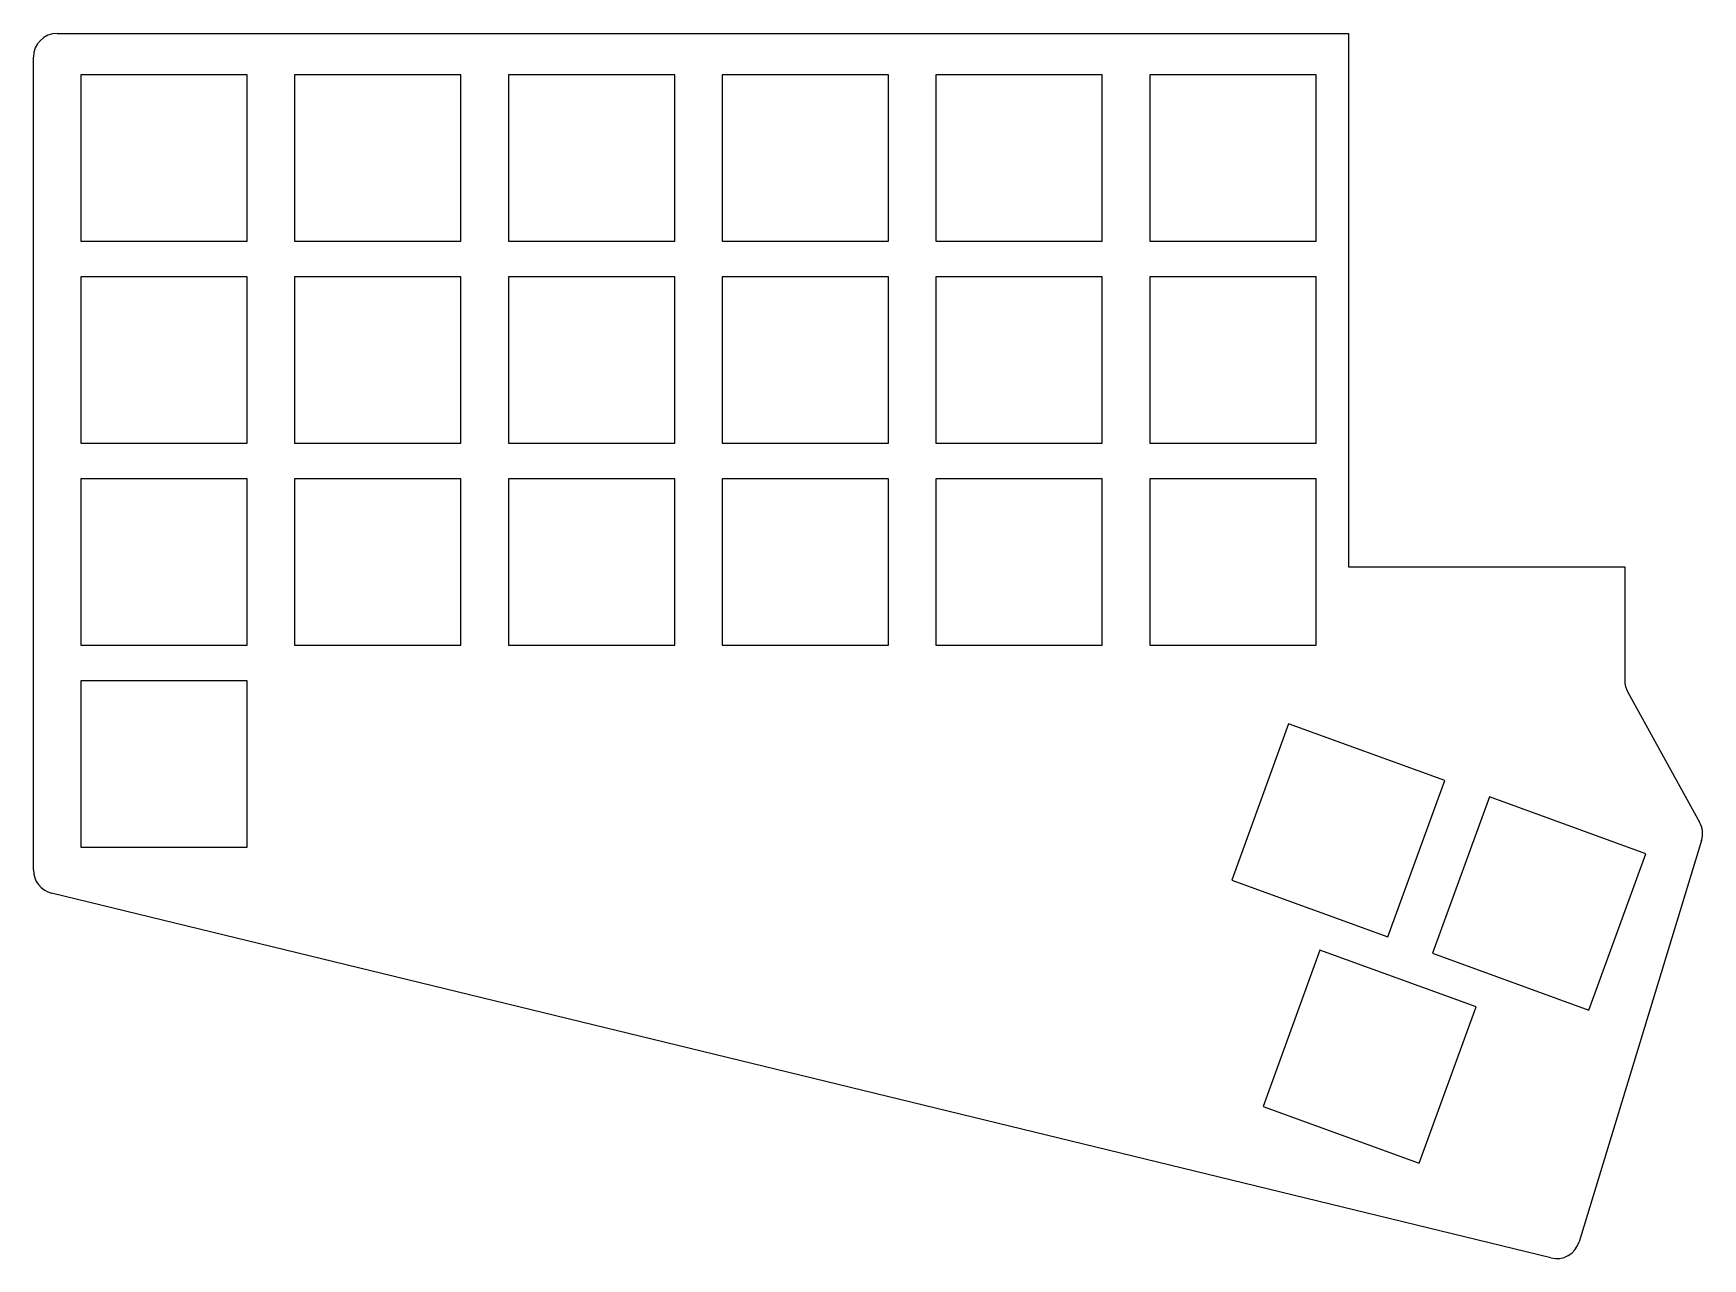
# Model space of a CAD drawing. Header units: millimetres. Extents: x 59 to 200, y -142 to -38.
import ezdxf

# ---------------------------------------------------------------- set-up
doc = ezdxf.new("R2010")
doc.units = ezdxf.units.MM

msp = doc.modelspace()

# ---------------------------------------------------------------- linework, layer by layer
for p, q in [((61, -38.5), (169.75, -38.5)), ((169.75, -38.5), (169.75, -83.4)), ((59, -108.93), (59, -40.5)), ((77, -42), (63, -42)), ((63, -42), (63, -56)), ((77, -56), (77, -42)), ((95, -42), (81, -42)), ((81, -42), (81, -56)), ((95, -56), (95, -42)), ((113, -42), (99, -42)), ((99, -42), (99, -56)), ((113, -56), (113, -42)), ((131, -42), (117, -42)), ((117, -42), (117, -56)), ((131, -56), (131, -42)), ((149, -42), (135, -42)), ((135, -42), (135, -56)), ((149, -56), (149, -42)), ((167, -42), (153, -42)), ((153, -42), (153, -56)), ((167, -56), (167, -42)), ((63, -56), (77, -56)), ((81, -56), (95, -56)), ((99, -56), (113, -56)), ((117, -56), (131, -56)), ((135, -56), (149, -56)), ((153, -56), (167, -56)), ((77, -59), (63, -59)), ((63, -59), (63, -73)), ((77, -73), (77, -59)), ((95, -59), (81, -59)), ((81, -59), (81, -73)), ((95, -73), (95, -59)), ((113, -59), (99, -59)), ((99, -59), (99, -73)), ((113, -73), (113, -59)), ((131, -59), (117, -59)), ((117, -59), (117, -73)), ((131, -73), (131, -59)), ((149, -59), (135, -59)), ((135, -59), (135, -73)), ((149, -73), (149, -59)), ((167, -59), (153, -59)), ((153, -59), (153, -73)), ((167, -73), (167, -59)), ((63, -73), (77, -73)), ((81, -73), (95, -73)), ((99, -73), (113, -73)), ((117, -73), (131, -73)), ((135, -73), (149, -73)), ((153, -73), (167, -73)), ((77, -76), (63, -76)), ((63, -76), (63, -90)), ((77, -90), (77, -76)), ((95, -76), (81, -76)), ((81, -76), (81, -90)), ((95, -90), (95, -76)), ((113, -76), (99, -76)), ((99, -76), (99, -90)), ((113, -90), (113, -76)), ((131, -76), (117, -76)), ((117, -76), (117, -90)), ((131, -90), (131, -76)), ((149, -76), (135, -76)), ((135, -76), (135, -90)), ((149, -90), (149, -76)), ((167, -76), (153, -76)), ((153, -76), (153, -90)), ((167, -90), (167, -76)), ((169.75, -83.4), (193, -83.4)), ((193, -83.4), (193, -92.98)), ((63, -90), (77, -90)), ((81, -90), (95, -90)), ((99, -90), (113, -90)), ((117, -90), (131, -90)), ((135, -90), (149, -90)), ((153, -90), (167, -90)), ((77, -93), (63, -93)), ((63, -93), (63, -107)), ((77, -107), (77, -93)), ((193.25, -93.95), (199.3, -104.9)), ((164.69, -96.62), (159.9, -109.78)), ((177.84, -101.41), (164.69, -96.62)), ((173.06, -114.56), (177.84, -101.41)), ((181.6, -102.78), (176.81, -115.93)), ((194.76, -107.56), (181.6, -102.78)), ((199.47, -106.45), (189.15, -140.23)), ((63, -107), (77, -107)), ((189.97, -120.72), (194.76, -107.56)), ((186.76, -141.59), (60.53, -110.87)), ((159.9, -109.78), (173.06, -114.56)), ((167.33, -115.67), (162.54, -128.83)), ((180.49, -120.46), (167.33, -115.67)), ((176.81, -115.93), (189.97, -120.72)), ((175.7, -133.62), (180.49, -120.46)), ((162.54, -128.83), (175.7, -133.62))]:
    msp.add_line(p, q)
for centre, start, end in [((61, -40.5), 90, 180), ((195, -92.98), 180, 208.9363), ((197.55, -105.87), 343.0128, 28.9363), ((61, -108.93), 180, 256.3234), ((187.24, -139.65), 256.3234, 343.0128)]:
    msp.add_arc(centre, 2, start, end)

doc.saveas('drawing.dxf')
